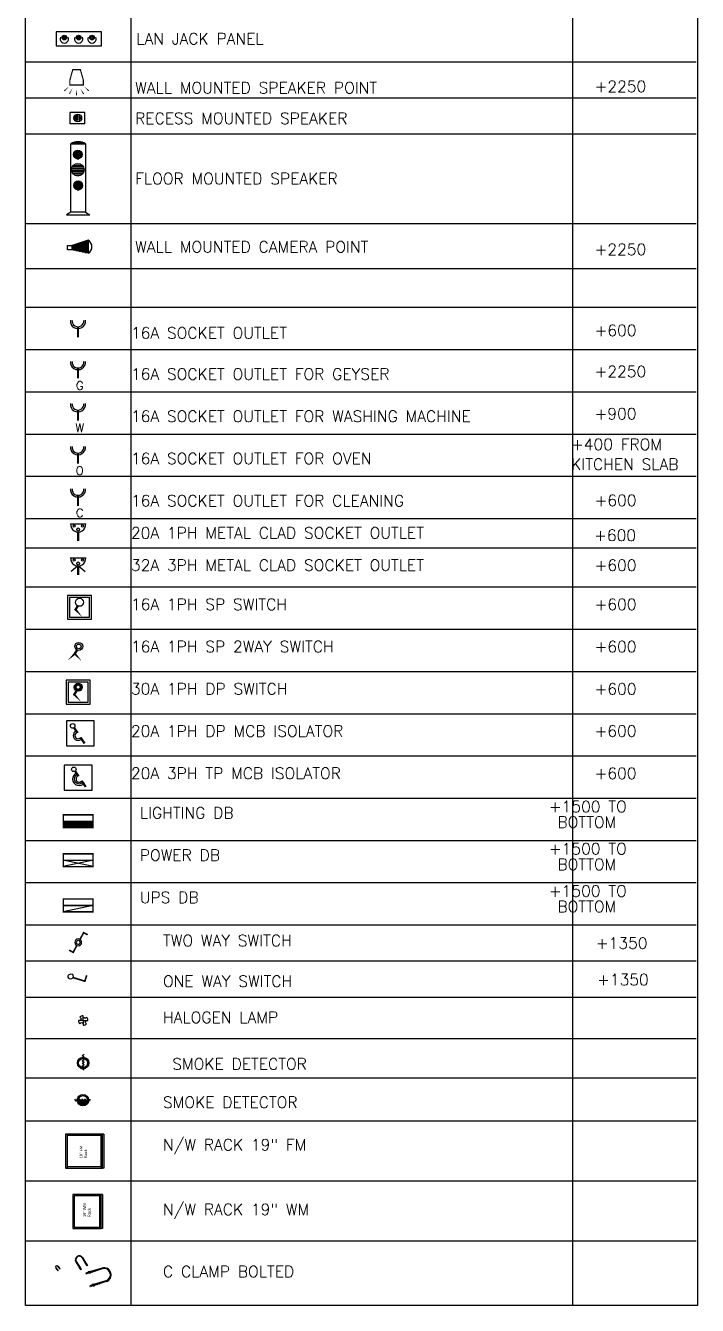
# Model space of a CAD drawing. Header units: metres. Extents: x 191982 to 427160, y -8904 to 80370.
# Drawn here: x 191982 to 203831, y -8904 to 13673 of the extents above; entities that cross this region are included whole.
import ezdxf
from ezdxf.enums import TextEntityAlignment as Align

# ---------------------------------------------------------------- set-up
doc = ezdxf.new("R2010")
doc.units = ezdxf.units.M
doc.header["$LTSCALE"] = 700
doc.header["$MEASUREMENT"] = 0
doc.linetypes.add('DASHED2', pattern=[0.375, 0.25, -0.125])
doc.layers.get('0').update_dxf_attribs({"lineweight": 9})
for name, color, linetype, lineweight in [('EMATE-SANITARY', 241, 'Continuous', 30), ('EMATE_CONTROLS', 5, 'DASHED2', 30), ('EMATE_LEGENDS', 7, 'Continuous', 30), ('EMATE_LIGHTS', 6, 'Continuous', 30), ('EMATE_LOWVOLT', 3, 'Continuous', 30), ('EMATE_POINTS', 1, 'Continuous', 30), ('WALL', 7, 'Continuous', 9)]:
    doc.layers.add(name, color=color, linetype=linetype, lineweight=lineweight)
doc.styles.add('BB', font='arial.ttf')
doc.styles.add('ROMAND', font='ROMAND.shx')
doc.styles.get("Standard").update_dxf_attribs({"font": 'swisscl.ttf'})
pattern_1 = [(45, (-35757.831, -5994.1515), (-5.61266, 5.61266), [])]
pattern_2 = [(45, (-7151.5662, -1198.8303), (-1.122532, 1.122532), [])]
pattern_3 = [(45, (-19666.807, -3296.7833), (-3.086963, 3.086963), [])]

# ---------------------------------------------------------------- blocks, each defined once
blk = doc.blocks.new('sw6A2wa')
at = {"const_width": 0.283}
for points in [[(0.64, -1.21), (0, 0), (-0.72, -0.38)], [(1.2, -2.27), (1.83, -3.48), (2.55, -3.1)]]:
    blk.add_lwpolyline(points, dxfattribs=at)
blk.add_circle((0.95, -1.72), 0.602)
at = {"extrusion": (0, 0, -1)}
blk.add_ellipse((0.95, -1.72), major_axis=(0.24, 0.24), ratio=1, start_param=0.548994, end_param=6.832179, dxfattribs=at)
at = {"flags": 1}
blk.add_attdef('WATTS', text='', height=2, dxfattribs=at).set_placement((2.75, -3.75), align=Align.CENTER)
blk.add_attdef('CIRC', text='', height=2).set_placement((2.75, -5.75), align=Align.CENTER)
blk = doc.blocks.new('SPKR')
at = {"const_width": 0.203}
blk.add_lwpolyline([(0.67, 0), (1.18, -1.8), (1.18, -2.7), (-1.18, -2.7), (-1.18, -1.8), (-0.68, 0), (0.67, 0)], dxfattribs=at)
for points in [[(-1.34, -2.96, 0, 0.203, 0), (-2.14, -3.72, 0.203, 0.203, 0)], [(-0.72, -3.28, 0, 0.203, 0), (-1.26, -4.24, 0.203, 0.203, 0)], [(-0.04, -3.38, 0, 0.202, 0), (-0.03, -4.49, 0.202, 0.202, 0)], [(0.68, -3.32, 0, 0.203, 0), (1.23, -4.28, 0.203, 0.203, 0)], [(1.34, -2.96, 0, 0.203, 0), (2.14, -3.72, 0.203, 0.203, 0)]]:
    blk.add_lwpolyline(points, format="xyseb")
at = {"style": 'ROMAND'}
blk.add_attdef('TYPE', text='', height=1.5, dxfattribs=at).set_placement((0.02, -6.56), align=Align.CENTER)
at = {"style": 'ROMAND', "flags": 1}
blk.add_attdef('DESC', text='', height=1.5, dxfattribs=at).set_placement((-0.06, -8.72), align=Align.CENTER)
blk = doc.blocks.new('*X199')
at = {"color": 0}
for p, q in [((9094.06, 12480.81), (9094.49, 12481.25)), ((9094.13, 12480.61), (9094.69, 12481.17)), ((9094.29, 12480.48), (9094.82, 12481.01)), ((9094.55, 12480.46), (9094.84, 12480.75))]:
    blk.add_line(p, q, dxfattribs=at)
blk = doc.blocks.new('JP-LAN')
blk.add_lwpolyline([(-4, -2.5), (4, -2.5), (4, 0), (-4, 0)], close=True)
for centre in [(-2.56, -1.04), (-0.03, -1.04), (2.32, -1.04)]:
    blk.add_circle(centre, 0.4)
for centre in [(-2.56, -1.27), (-0.03, -1.27), (2.32, -1.27)]:
    blk.add_arc(centre, 0.75, 156.4218, 23.5782)
at = {"rotation": 180}
for p in [(9091.89, 12479.81), (9094.42, 12479.81), (9096.78, 12479.81)]:
    blk.add_blockref('*X199', p, dxfattribs=at)
at = {"style": 'ROMAND'}
blk.add_attdef('TYPE', text='', height=1.5, dxfattribs=at).set_placement((-0.04, -4.56), align=Align.CENTER)
at = {"style": 'ROMAND', "flags": 1}
blk.add_attdef('DESC', text='', height=1.5, dxfattribs=at).set_placement((-0.13, -6.72), align=Align.CENTER)
blk = doc.blocks.new('ISOL-30TP')
blk.add_lwpolyline([(-2.45, -4.43), (2.45, -4.43), (2.45, 0), (-2.45, 0)], close=True)
at = {"const_width": 0.4}
for points in [[(0.04, -1.92), (-0.51, -1.08)], [(1.34, -3.86), (0.63, -2.8)]]:
    blk.add_lwpolyline(points, dxfattribs=at)
blk.add_circle((-0.76, -0.76), 0.406)
for radius, start in [(1.16, 111.2386), (0.86, 111.2386), (0.56, 87.5148)]:
    blk.add_arc((0.18, -2.46), radius, start, 323.1386)
at = {"style": 'ROMAND'}
blk.add_attdef('TYPE', text='', height=1.5, dxfattribs=at).set_placement((0, -6.1), align=Align.CENTER)
at = {"style": 'ROMAND', "flags": 1}
for tag, p in [('WATT', (-0.08, -8.39)), ('DESC', (-0.08, -10.53))]:
    blk.add_attdef(tag, text='', height=1.5, dxfattribs=at).set_placement(p, align=Align.CENTER)
blk = doc.blocks.new('ISOL-20DP')
blk.add_lwpolyline([(-2.45, -4.43), (2.45, -4.43), (2.45, 0), (-2.45, 0)], close=True)
at = {"const_width": 0.4}
for points in [[(-0.56, -2.06), (-1.12, -1.22)], [(0.73, -4), (0.03, -2.94)]]:
    blk.add_lwpolyline(points, dxfattribs=at)
blk.add_circle((-1.37, -0.9), 0.406)
for radius, start in [(0.86, 111.2386), (0.56, 87.5148)]:
    blk.add_arc((-0.42, -2.6), radius, start, 323.1386)
at = {"style": 'ROMAND'}
blk.add_attdef('TYPE', text='', height=1.5, dxfattribs=at).set_placement((0.17, -6.09), align=Align.CENTER)
at = {"style": 'ROMAND', "flags": 1}
for tag, p in [('WATT', (0.08, -8.38)), ('DESC', (0.08, -10.52))]:
    blk.add_attdef(tag, text='', height=1.5, dxfattribs=at).set_placement(p, align=Align.CENTER)
blk = doc.blocks.new('SWT-30DP')
for points in [[(-2.11, -4.22), (2.11, -4.22), (2.11, 0), (-2.11, 0)], [(-1.75, -3.86), (1.75, -3.86), (1.75, -0.36), (-1.75, -0.36)]]:
    blk.add_lwpolyline(points, close=True)
blk.add_lwpolyline([(0.53, -3.85, 0, 0.4, 0), (-0.69, -2.5, 0.4, 0.4, 0), (-0.12, -1.61, 0.4, 0.4, 0)], format="xyseb")
at = {"const_width": 0.456}
blk.add_lwpolyline([(-0.48, -1.22, 1), (0.47, -1.22, 1)], format="xyb", close=True, dxfattribs=at)
blk.add_circle((0, -1.22), 0.706)
at = {"style": 'ROMAND'}
blk.add_attdef('TYPE', text='', height=1.5, dxfattribs=at).set_placement((0.7, -5.97), align=Align.CENTER)
at = {"style": 'ROMAND', "flags": 1}
for tag, p in [('WATT', (0.61, -8.26)), ('DESC', (0.61, -10.4))]:
    blk.add_attdef(tag, text='', height=1.5, dxfattribs=at).set_placement(p, align=Align.CENTER)
blk = doc.blocks.new('SWT-16A-2W')
for points in [[(-1.96, -3.21, 0, 0.4, 0), (-0.64, -1.96, 0.4, 0.4, 0), (-0.66, -1.93, 0.4, 0.4, 0)], [(0.53, -3.33, 0, 0.4, 0), (-0.69, -1.98, 0.4, 0.4, 0), (-0.28, -1.35, 0.4, 0.4, 0)]]:
    blk.add_lwpolyline(points, format="xyseb")
for radius in [0.706, 0.411]:
    blk.add_circle((0, -0.71), radius)
at = {"style": 'ROMAND'}
blk.add_attdef('TYPE', text='', height=1.5, dxfattribs=at).set_placement((-0.9, -5.46), align=Align.CENTER)
at = {"style": 'ROMAND', "flags": 1}
for tag, p in [('WATT', (-0.99, -7.75)), ('DESC', (-0.99, -9.88))]:
    blk.add_attdef(tag, text='', height=1.5, dxfattribs=at).set_placement(p, align=Align.CENTER)
blk = doc.blocks.new('SWT-16A')
for points in [[(-2.11, -4.22), (2.11, -4.22), (2.11, 0), (-2.11, 0)], [(-1.75, -3.86), (1.75, -3.86), (1.75, -0.36), (-1.75, -0.36)]]:
    blk.add_lwpolyline(points, close=True)
blk.add_lwpolyline([(0.53, -3.85, 0, 0.4, 0), (-0.69, -2.5, 0.4, 0.4, 0), (-0.29, -1.87, 0.4, 0.4, 0)], format="xyseb")
blk.add_circle((0, -1.22), 0.706)
at = {"style": 'ROMAND'}
blk.add_attdef('TYPE', text='', height=1.5, dxfattribs=at).set_placement((0.7, -5.97), align=Align.CENTER)
at = {"style": 'ROMAND', "flags": 1}
for tag, p in [('WATT', (0.61, -8.26)), ('DESC', (0.61, -10.4))]:
    blk.add_attdef(tag, text='', height=1.5, dxfattribs=at).set_placement(p, align=Align.CENTER)
blk = doc.blocks.new('SOC-30AMC')
for p, q in [((-1.33, 0), (1.33, 0)), ((-0.05, -1.46), (-1.23, -2.44)), ((0.05, -1.46), (1.23, -2.44))]:
    blk.add_line(p, q)
at = {"const_width": 0.375}
blk.add_lwpolyline([(0, -3.03), (0, -1.46)], dxfattribs=at)
for centre, radius in [((-0.72, -0.41), 0.185), ((0, -1), 0.25), ((0.76, -0.41), 0.185)]:
    blk.add_circle(centre, radius)
blk.add_arc((0, -0.12), 1.34, 174.6917, 5.3083)
at = {"style": 'ROMAND'}
blk.add_attdef('TYPE', text='', height=1.5, dxfattribs=at).set_placement((0.31, -5.02), align=Align.CENTER)
at = {"style": 'ROMAND', "flags": 1}
for tag, p in [('WATT', (0.22, -7.31)), ('DESC', (0.22, -9.45))]:
    blk.add_attdef(tag, text='', height=1.5, dxfattribs=at).set_placement(p, align=Align.CENTER)
blk = doc.blocks.new('SOC-20AMC')
blk.add_line((-1.33, 0), (1.33, 0))
at = {"const_width": 0.375}
blk.add_lwpolyline([(0, -3.03), (0, -1.46)], dxfattribs=at)
for centre, radius in [((-0.72, -0.41), 0.185), ((0, -1), 0.25), ((0.76, -0.41), 0.185)]:
    blk.add_circle(centre, radius)
blk.add_arc((0, -0.12), 1.34, 174.6917, 5.3083)
at = {"style": 'ROMAND'}
blk.add_attdef('TYPE', text='', height=1.5, dxfattribs=at).set_placement((0.06, -5.03), align=Align.CENTER)
at = {"style": 'ROMAND', "flags": 1}
for tag, p in [('WATT', (-0.02, -7.32)), ('DESC', (-0.02, -9.46))]:
    blk.add_attdef(tag, text='', height=1.5, dxfattribs=at).set_placement(p, align=Align.CENTER)
blk = doc.blocks.new('SOC-16A')
at = {"const_width": 0.375}
blk.add_lwpolyline([(0, -2.9), (0, -1.04)], dxfattribs=at)
for radius in [1.34, 1.04]:
    blk.add_arc((0, 0), radius, 174.6917, 5.3083)
at = {"style": 'ROMAND'}
blk.add_attdef('TYPE', text='', height=1.5, dxfattribs=at).set_placement((0.31, -4.9), align=Align.CENTER)
at = {"style": 'ROMAND', "flags": 1}
for tag, p in [('WATT', (0.22, -7.19)), ('DESC', (0.22, -9.33))]:
    blk.add_attdef(tag, text='', height=1.5, dxfattribs=at).set_placement(p, align=Align.CENTER)
blk = doc.blocks.new('UDB')
blk.add_line((2.62, -1.13), (-2.62, -2.25))
at = {"const_width": 0.25}
blk.add_lwpolyline([(2.62, 0), (-2.62, 0), (-2.62, -2.25), (2.62, -2.25)], close=True, dxfattribs=at)
blk.add_lwpolyline([(2.62, -1.13), (-2.62, -1.13)], dxfattribs=at)
at = {"style": 'ROMAND'}
blk.add_attdef('TYPE', text='', height=1.5, dxfattribs=at).set_placement((0.09, -4.53), align=Align.CENTER)
at = {"style": 'ROMAND', "flags": 1}
for tag, p in [('WATT', (0, -6.82)), ('DESC', (0, -8.96))]:
    blk.add_attdef(tag, text='', height=1.5, dxfattribs=at).set_placement(p, align=Align.CENTER)
blk = doc.blocks.new('PDB')
for p, q in [((2.62, -2.25), (-2.62, -1.13)), ((2.62, -1.13), (-2.62, -2.25))]:
    blk.add_line(p, q)
at = {"const_width": 0.25}
blk.add_lwpolyline([(2.62, 0), (-2.62, 0), (-2.62, -2.25), (2.62, -2.25)], close=True, dxfattribs=at)
blk.add_lwpolyline([(2.62, -1.13), (-2.62, -1.13)], dxfattribs=at)
at = {"style": 'ROMAND'}
blk.add_attdef('TYPE', text='', height=1.5, dxfattribs=at).set_placement((0.09, -4.53), align=Align.CENTER)
at = {"style": 'ROMAND', "flags": 1}
for tag, p in [('WATT', (0, -6.82)), ('DESC', (0, -8.96))]:
    blk.add_attdef(tag, text='', height=1.5, dxfattribs=at).set_placement(p, align=Align.CENTER)
blk = doc.blocks.new('LDB')
h = blk.add_hatch()
h.set_pattern_fill('ANSI31', color=256, angle=180, style=0)
h.set_pattern_definition([(225, (3564.61702, -12025.43619), (0.0883883476, -0.0883883476), [])])
h.paths.add_polyline_path([(2.62, -2.25), (2.62, -1.13), (-2.62, -1.13), (-2.62, -2.25)])
at = {"const_width": 0.25}
blk.add_lwpolyline([(2.62, 0), (-2.62, 0), (-2.62, -2.25), (2.62, -2.25)], close=True, dxfattribs=at)
blk.add_lwpolyline([(2.62, -1.13), (-2.62, -1.13)], dxfattribs=at)
at = {"style": 'ROMAND'}
blk.add_attdef('TYPE', text='', height=1.5, dxfattribs=at).set_placement((0.09, -4.53), align=Align.CENTER)
at = {"style": 'ROMAND', "flags": 1}
for tag, p in [('WATT', (0, -6.82)), ('DESC', (0, -8.96))]:
    blk.add_attdef(tag, text='', height=1.5, dxfattribs=at).set_placement(p, align=Align.CENTER)
blk = doc.blocks.new('FMS')
at = {"layer": 'EMATE_LIGHTS'}
h = blk.add_hatch(dxfattribs=at)
h.set_pattern_fill('LINE', color=256, scale=3, style=0)
h.set_pattern_definition([(0, (0, 0), (0, 9.525), [])])
edge = h.paths.add_edge_path()
edge.add_arc((277746, 39355), 867, 58.03597, 121.96403)
h = blk.add_hatch(dxfattribs=at)
h.set_pattern_fill('LINE', color=256, scale=20, style=0)
h.set_pattern_definition([(0, (0, 0), (0, 63.5), [])])
edge = h.paths.add_edge_path()
edge.add_arc((277724, 39442), 267, 0, 360)
edge = h.paths.add_edge_path()
edge.add_arc((277744, 37545), 272, 0, 360)
h = blk.add_hatch(dxfattribs=at)
h.set_pattern_fill('LINE', color=256, scale=30, style=0)
h.set_pattern_definition([(0, (0, 0), (0, 95.25), [])])
edge = h.paths.add_edge_path()
edge.add_arc((277724, 38504), 384, 0, 360)
for p, q in [((277287, 35902), (277037, 35737)), ((277037, 35737), (278456, 35737)), ((278205, 35902), (278456, 35737))]:
    blk.add_line(p, q, dxfattribs=at)
blk.add_lwpolyline([(277287, 40091), (278205, 40091), (278205, 35902), (277287, 35902)], close=True, dxfattribs=at)
for centre, radius in [((277724, 39442), 267), ((277724, 38504), 384), ((277744, 37545), 272)]:
    blk.add_circle(centre, radius, dxfattribs=at)
blk.add_arc((277746, 39355), 867, 58.03597, 121.96403, dxfattribs=at)
blk = doc.blocks.new('CamDomfc')
h = blk.add_hatch()
h.set_pattern_fill('ANGLE', color=256, style=0)
h.set_pattern_definition([(0, (-990.206, -530.9974), (0, 6.985), [5.08, -1.905]), (90, (-990.206, -530.9974), (-6.985, 4e-16), [5.08, -1.905])])
h.paths.add_polyline_path([(73, 74), (-95, 19), (-95, -26), (73, -63)])
for p, q in [((73, 74), (-95, 19)), ((73, 74), (73, -63)), ((73, -63), (-95, -26))]:
    blk.add_line(p, q)
blk.add_lwpolyline([(-145, 19), (-95, 19), (-95, -26), (-145, -26)], close=True)
blk.add_arc((32, 5), 79.9, 301.1516, 58.8484)
at = {"flags": 1}
for tag, p in [('DESC', (0, -300)), ('WATTS', (0, -500)), ('CIRC', (0, -700)), ('INFO', (0, -900))]:
    blk.add_attdef(tag, text='', height=150, dxfattribs=at).set_placement(p, align=Align.CENTER)
blk = doc.blocks.new('Spkrwa')
for p, q in [((0, -263), (0, 0)), ((0, 0), (201, 0)), ((201, -263), (201, 0)), ((61, -115), (155, -115)), ((61, -139), (155, -139)), ((61, -165), (155, -165)), ((67, -92), (143, -92)), ((78, -189), (133, -189)), ((0, -263), (201, -263))]:
    blk.add_line(p, q)
blk.add_circle((105, -137), 68.4)
at = {"flags": 1}
for tag, p in [('DESC', (101, -300)), ('WATTS', (101, -500)), ('CIRC', (101, -700)), ('INFO', (101, -900))]:
    blk.add_attdef(tag, text='', height=150, dxfattribs=at).set_placement(p, align=Align.CENTER)
blk = doc.blocks.new('ha1X35f')
for p, q in [((0, 0), (-84, 0)), ((-34, 34), (-59, 59)), ((0, 0), (0, 84)), ((0, 0), (84, 0)), ((0, 0), (0, -84)), ((34, 34), (59, 59)), ((-34, -34), (-59, -59)), ((34, -34), (59, -59))]:
    blk.add_line(p, q)
for radius, start, end in [(83.7, 180, 225), (83.7, 90, 135), (47.5, 135, 180), (47.5, 45, 90), (47.5, 315, 0), (83.7, 0, 45), (47.5, 225, 270), (83.7, 270, 315)]:
    blk.add_arc((0, 0), radius, start, end)
at = {"flags": 1}
for tag, p in [('DESC', (0, -300)), ('WATTS', (0, -500)), ('CIRC', (0, -700)), ('INFO', (0, -900))]:
    blk.add_attdef(tag, text='', height=150, dxfattribs=at).set_placement(p, align=Align.CENTER)
blk = doc.blocks.new('Smdetbc')
h = blk.add_hatch()
h.set_pattern_fill('ANGLE', color=256, style=0)
h.set_pattern_definition([(0, (-828.963, -492.704), (0, 6.985), [5.08, -1.905]), (90, (-828.963, -492.704), (-6.985, 4e-16), [5.08, -1.905])])
h.paths.add_polyline_path([(18, -36), (-15, -12), (18, 11), (-15, 34), (18, 57), (-12, 79, 0.36907), (-80, 0, 0.464081), (13, -79), (-15, -59)])
for points in [[(18, 150), (-15, 127)], [(18, 104), (-15, 127)], [(18, 104), (-15, 81)], [(18, 57), (-15, 81)], [(18, 57), (-15, 34)], [(18, 11), (-15, 34)], [(18, 11), (-15, -12)], [(18, -36), (-15, -12)], [(18, -36), (-15, -59)], [(18, -82), (-15, -59)], [(18, -82), (-15, -105)], [(18, -129), (-15, -105)]]:
    blk.add_lwpolyline(points)
for radius in [100, 80]:
    blk.add_circle((0, 0), radius)
at = {"flags": 1}
for tag, p in [('DESC', (0, -300)), ('WATTS', (0, -500)), ('CIRC', (0, -700)), ('INFO', (0, -900))]:
    blk.add_attdef(tag, text='', height=150, dxfattribs=at).set_placement(p, align=Align.CENTER)
blk = doc.blocks.new('LanRaf')
h = blk.add_hatch()
h.set_pattern_fill('ANGLE', color=256, style=0)
h.set_pattern_definition([(0, (39579.9874, 25630.455), (0, 6.985), [5.08, -1.905]), (90, (39579.9874, 25630.455), (-6.985, 4e-16), [5.08, -1.905])])
h.paths.add_polyline_path([(330, 307), (-270, 307), (-270, 282), (330, 282)])
h = blk.add_hatch()
h.set_pattern_fill('ANGLE', color=256, style=0)
h.set_pattern_definition([(0, (39579.9874, 24980.455), (0, 6.985), [5.08, -1.905]), (90, (39579.9874, 24980.455), (-6.985, 4e-16), [5.08, -1.905])])
h.paths.add_polyline_path([(330, -343), (-270, -343), (-270, -368), (330, -368)])
for p, q in [((-270, 282), (-270, 307)), ((330, 282), (-270, 282)), ((330, 282), (330, 307)), ((330, -318), (-270, -318)), ((-270, -368), (-270, -343)), ((330, -368), (-270, -368)), ((330, -368), (330, -343))]:
    blk.add_line(p, q)
for points in [[(-270, -343), (330, -343), (330, 307), (-270, 307)], [(-245, -318), (305, -318), (305, 282), (-245, 282)]]:
    blk.add_lwpolyline(points, close=True)
at = {"insert": (-97, 62), "char_height": 50, "width": 354.41, "attachment_point": 1, "style": 'BB'}
blk.add_mtext('{\\fArial Narrow|b0|i0|c0|p34;19" FM\\PRack}', dxfattribs=at)
at = {"layer": 'WALL', "style": 'BB', "flags": 1}
blk.add_attdef('WATTS', text='', height=2, dxfattribs=at).set_placement((0, -3), align=Align.CENTER)
at = {"layer": 'WALL', "style": 'BB'}
blk.add_attdef('CIRC', text='', height=2, dxfattribs=at).set_placement((0, -5), align=Align.CENTER)
blk = doc.blocks.new('LanRaw')
h = blk.add_hatch()
h.set_pattern_fill('ANGLE', color=256, style=0)
h.set_pattern_definition([(0, (40602.2885, 24832.584), (0, 6.985), [5.08, -1.905]), (90, (40602.2885, 24832.584), (-6.985, 4e-16), [5.08, -1.905])])
h.paths.add_polyline_path([(302, -500), (-298, -500), (-298, -525), (302, -525)])
for p, q in [((302, -475), (-298, -475)), ((-298, -525), (-298, -500)), ((302, -525), (-298, -525)), ((302, -525), (302, -500))]:
    blk.add_line(p, q)
for points in [[(-298, -500), (302, -500), (302, 0), (-298, 0)], [(-273, -475), (277, -475), (277, -25), (-273, -25)]]:
    blk.add_lwpolyline(points, close=True)
at = {"insert": (-94, -182), "char_height": 50, "width": 354.41, "attachment_point": 1, "style": 'BB'}
blk.add_mtext('{\\fArial Narrow|b0|i0|c0|p34;19" WM\\PRack}', dxfattribs=at)
at = {"layer": 'WALL', "style": 'BB', "flags": 1}
blk.add_attdef('WATTS', text='', height=2, dxfattribs=at).set_placement((0, -3), align=Align.CENTER)
at = {"layer": 'WALL', "style": 'BB'}
blk.add_attdef('CIRC', text='', height=2, dxfattribs=at).set_placement((0, -5), align=Align.CENTER)
blk = doc.blocks.new('Smdetfc')
h = blk.add_hatch()
h.set_pattern_fill('ANGLE', color=256, style=0)
h.set_pattern_definition([(0, (-402.218, -504.6886), (0, 6.985), [5.08, -1.905]), (90, (-402.218, -504.6886), (-6.985, 4e-16), [5.08, -1.905])])
h.paths.add_polyline_path([(100, 0, 0.380262), (12, 99), (-15, 81), (-12, 79, -0.460846), (80, 0, -0.366045), (13, -79), (18, -82), (-7, -100, 0.433811)])
h.paths.add_polyline_path([(-80, 0, -0.36907), (-12, 79), (-15, 81), (12, 99, 0.449), (-100, 0, 0.394884), (-7, -100), (18, -82), (13, -79, -0.464081)])
for points in [[(18, 150), (-15, 127)], [(18, 104), (-15, 127)], [(18, 104), (-15, 81)], [(18, 57), (-15, 81)], [(18, 57), (-15, 34)], [(18, 11), (-15, 34)], [(18, 11), (-15, -12)], [(18, -36), (-15, -12)], [(18, -36), (-15, -59)], [(18, -82), (-15, -59)], [(18, -82), (-15, -105)], [(18, -129), (-15, -105)]]:
    blk.add_lwpolyline(points)
for radius in [100, 80]:
    blk.add_circle((0, 0), radius)
at = {"flags": 1}
for tag, p in [('DESC', (0, -300)), ('WATTS', (0, -500)), ('CIRC', (0, -700)), ('INFO', (0, -900))]:
    blk.add_attdef(tag, text='', height=150, dxfattribs=at).set_placement(p, align=Align.CENTER)
blk = doc.blocks.new('UCLAMP200')
h = blk.add_hatch()
h.set_pattern_fill('ANSI31', color=256, scale=2.5, style=0)
h.set_pattern_definition([(45, (-38692.099, -7126.361), (-5.61266, 5.61266), [])])
h.paths.add_polyline_path([(-11, 145), (-26, 145), (-26, 18), (-11, 18)])
h.paths.add_polyline_path([(224, 145), (209, 145), (209, 18), (224, 18)])
h = blk.add_hatch()
h.set_pattern_fill('ANSI31', color=256, scale=2.5, style=0)
h.set_pattern_definition(pattern_1)
h.paths.add_polyline_path([(-11, 0), (-26, 0), (-26, -54), (-11, -54)])
h = blk.add_hatch()
h.set_pattern_fill('ANSI31', color=256, scale=2.5, style=0)
h.set_pattern_definition(pattern_1)
h.paths.add_polyline_path([(224, 0), (209, 0), (209, -54), (224, -54)])
for p, q in [((-26, 246), (-26, 17)), ((-11, 246), (-11, 17)), ((209, 246), (209, 17)), ((224, 246), (224, 17)), ((-26, 0), (-26, -54)), ((-16, 0), (-16, 17)), ((-11, 0), (-11, -54)), ((209, 0), (209, -54)), ((219, 0), (219, 17)), ((224, 0), (224, -54)), ((-26, -54), (-11, -54)), ((209, -54), (224, -54))]:
    blk.add_line(p, q)
for points in [[(-38, 17), (0, 17), (0, 0), (-38, 0)], [(197, 17), (235, 17), (235, 0), (197, 0)]]:
    blk.add_lwpolyline(points, close=True)
for radius in [125, 110]:
    blk.add_arc((99, 246), radius, 0, 180)
at = {"flags": 1}
for tag, p in [('DESC', (0, 175)), ('DIMEN', (0, 17))]:
    blk.add_attdef(tag, text='', height=125, dxfattribs=at).set_placement(p, align=Align.CENTER)
blk = doc.blocks.new('UCLAMP40')
h = blk.add_hatch()
h.set_pattern_fill('ANSI31', color=256, scale=0.5, style=0)
h.set_pattern_definition([(45, (-7738.4198, -1425.2722), (-1.122532, 1.122532), [])])
h.paths.add_polyline_path([(-2, 29), (-5, 29), (-5, 4), (-2, 4)])
h.paths.add_polyline_path([(45, 29), (42, 29), (42, 4), (45, 4)])
h = blk.add_hatch()
h.set_pattern_fill('ANSI31', color=256, scale=0.5, style=0)
h.set_pattern_definition(pattern_2)
h.paths.add_polyline_path([(-2, 0), (-5, 0), (-5, -11), (-2, -11)])
h = blk.add_hatch()
h.set_pattern_fill('ANSI31', color=256, scale=0.5, style=0)
h.set_pattern_definition(pattern_2)
h.paths.add_polyline_path([(45, 0), (42, 0), (42, -11), (45, -11)])
for p, q in [((-5, 49), (-5, 3)), ((-5, 0), (-5, -11)), ((-3, 0), (-3, 3)), ((-2, 49), (-2, 3)), ((-2, 0), (-2, -11)), ((42, 49), (42, 3)), ((42, 0), (42, -11)), ((44, 0), (44, 3)), ((45, 49), (45, 3)), ((45, 0), (45, -11)), ((-5, -11), (-2, -11)), ((42, -11), (45, -11))]:
    blk.add_line(p, q)
for points in [[(-8, 3), (0, 3), (0, 0), (-8, 0)], [(39, 3), (47, 3), (47, 0), (39, 0)]]:
    blk.add_lwpolyline(points, close=True)
for radius in [25, 22]:
    blk.add_arc((20, 49), radius, 0, 180)
at = {"flags": 1}
for tag, p in [('DESC', (0, 175)), ('DIMEN', (-2, 25))]:
    blk.add_attdef(tag, text='', height=125, dxfattribs=at).set_placement(p, align=Align.CENTER)
blk = doc.blocks.new('UCLAMP110')
h = blk.add_hatch()
h.set_pattern_fill('ANSI31', color=256, scale=1.375, style=0)
h.set_pattern_definition([(45, (-21280.6546, -3919.4985), (-3.086963, 3.086963), [])])
h.paths.add_polyline_path([(-6, 79), (-14, 79), (-14, 10), (-6, 10)])
h.paths.add_polyline_path([(123, 79), (115, 79), (115, 10), (123, 10)])
h = blk.add_hatch()
h.set_pattern_fill('ANSI31', color=256, scale=1.375, style=0)
h.set_pattern_definition(pattern_3)
h.paths.add_polyline_path([(-6, 0), (-14, 0), (-14, -30), (-6, -30)])
h = blk.add_hatch()
h.set_pattern_fill('ANSI31', color=256, scale=1.375, style=0)
h.set_pattern_definition(pattern_3)
h.paths.add_polyline_path([(123, 0), (115, 0), (115, -30), (123, -30)])
for p, q in [((-14, 135), (-14, 9)), ((-14, 0), (-14, -30)), ((-9, 0), (-9, 9)), ((-6, 135), (-6, 9)), ((-6, 0), (-6, -30)), ((115, 135), (115, 9)), ((115, 0), (115, -30)), ((121, 0), (121, 9)), ((123, 135), (123, 9)), ((123, 0), (123, -30)), ((-14, -30), (-6, -30)), ((115, -30), (123, -30))]:
    blk.add_line(p, q)
for points in [[(-21, 9), (0, 9), (0, 0), (-21, 0)], [(108, 9), (129, 9), (129, 0), (108, 0)]]:
    blk.add_lwpolyline(points, close=True)
for radius in [68.8, 60.5]:
    blk.add_arc((54, 135), radius, 0, 180)
at = {"flags": 1}
for tag, p in [('DESC', (-6, 135)), ('DIMEN', (0, 25))]:
    blk.add_attdef(tag, text='', height=125, dxfattribs=at).set_placement(p, align=Align.CENTER)
blk = doc.blocks.new('*U240')
at = {"const_width": 0.283}
blk.add_lwpolyline([(-0.73, -0.51), (-2.81, -1.15), (-3.13, -0.11)], dxfattribs=at)
blk.add_ellipse((-0.32, -0.32), major_axis=(0, 0.452), ratio=1, start_param=0.548994, end_param=6.832179)
blk.add_attdef('CIRC', text='', height=2).set_placement((1.96, 3.93), align=Align.CENTER)
at = {"flags": 1}
blk.add_attdef('WATTS', text='', height=2, dxfattribs=at).set_placement((1.96, 1.01), align=Align.CENTER)

msp = doc.modelspace()

# ---------------------------------------------------------------- linework, layer by layer
at = {"layer": 'EMATE_LEGENDS'}
for p, q in [((191982.052, 13035.931), (203808.961, 13035.931)), ((191982.052, 12399.491), (203808.961, 12399.491)), ((191982.052, 11763.051), (203808.961, 11763.051)), ((191982.052, 10183.319), (203808.961, 10183.319)), ((191982.052, 9385.674), (203808.961, 9385.674)), ((191982.052, 8703.31), (203808.961, 8703.31)), ((191982.052, 7958.194), (203808.961, 7958.194)), ((191982.052, 7213.079), (203808.961, 7213.079)), ((191982.052, 6467.964), (203808.961, 6467.964)), ((191982.052, 5722.849), (203808.961, 5722.849)), ((191982.052, 4977.733), (203808.961, 4977.733)), ((191982.052, 4460.845), (203808.961, 4460.845)), ((191982.052, 3769.855), (203808.961, 3769.855)), ((191982.052, 3024.739), (203808.961, 3024.739)), ((191982.052, 3024.739), (203808.961, 3024.739)), ((191982.052, 2279.624), (203808.961, 2279.624)), ((191982.052, 1534.509), (203808.961, 1534.509)), ((191982.052, 789.394), (203808.961, 789.394)), ((191982.052, 44.278), (203808.961, 44.278)), ((191982.052, -700.837), (203808.961, -700.837)), ((191982.052, -1445.952), (203808.961, -1445.952)), ((191982.052, -2191.067), (203808.961, -2191.067)), ((191982.052, -2827.508), (203808.961, -2827.508)), ((191982.052, -3463.948), (203808.961, -3463.948)), ((191982.052, -4197.446), (203808.961, -4197.446)), ((191982.052, -4891.815), (203808.961, -4891.815)), ((191982.052, -5649.527), (203808.961, -5649.527)), ((191982.052, -6707.464), (203808.961, -6707.464)), ((191982.052, -7765.402), (203808.961, -7765.402))]:
    msp.add_line(p, q, dxfattribs=at)
msp.add_lwpolyline([(191982.052, 80369.506), (203830.889, 80369.506), (203830.889, -8904.059), (191982.052, -8904.059)], close=True, dxfattribs=at)
for points in [[(193836.711, 80369.506), (193836.711, -8904.059)], [(201625.132, 80369.506), (201625.132, -8904.059)]]:
    msp.add_lwpolyline(points, dxfattribs=at)

# ---------------------------------------------------------------- block references
at = {"layer": 'EMATE-SANITARY'}
for name, p, rotation in [('UCLAMP110', (192951.718, -8241.001), 31.55626901452251), ('UCLAMP40', (192548.54, -8279.724), 40.70896003457329), ('UCLAMP200', (193102.764, -8343.034), 287.3255188803639)]:
    msp.add_blockref(name, p, dxfattribs=dict(at, rotation=rotation))
at = {"layer": 'EMATE_CONTROLS', "xscale": 0.2876718750339933, "yscale": 0.2876718750339933, "zscale": 0.2876718750339933}
msp.add_blockref('FMS', (113009.547, 53.685), dxfattribs=at)
at = {"layer": 'EMATE_LIGHTS', "xscale": 100, "yscale": 100, "zscale": 100}
msp.add_blockref('SPKR', (192881.513, 12894.829), dxfattribs=at)
at = {"layer": 'EMATE_LIGHTS', "rotation": 90}
msp.add_blockref('Spkrwa', (192765.344, 11939.005), dxfattribs=at)
at = {"layer": 'EMATE_LIGHTS', "ltscale": 50, "xscale": 1.680000000022118, "yscale": 1.680000000022118, "zscale": 1.680000000022118}
msp.add_blockref('CamDomfc', (192963.837, 9763.225), dxfattribs=at)
at = {"layer": 'EMATE_LIGHTS', "ltscale": 3, "rotation": 90}
for name, p in [('ha1X35f', (192998.108, -3877.369)), ('Smdetbc', (192992.802, -5283.971))]:
    msp.add_blockref(name, p, dxfattribs=at)
at = {"layer": 'EMATE_LIGHTS', "ltscale": 3}
msp.add_blockref('Smdetfc', (192997.318, -4626.991), dxfattribs=at)
at = {"layer": 'EMATE_LOWVOLT', "ltscale": 3, "rotation": 90}
for name, p in [('LanRaf', (192994.845, -6211.009)), ('LanRaw', (192813.764, -7250.758))]:
    msp.add_blockref(name, p, dxfattribs=at)
at = {"layer": 'EMATE_POINTS', "yscale": 100, "zscale": 100}
for name, p, xscale in [('JP-LAN', (192920.69, 13565.673), 100), ('SOC-16A', (192905.349, 8462.814), 100), ('SOC-20AMC', (192909.381, 4885.797), 100), ('SOC-30AMC', (192909.381, 4286.627), 100), ('SWT-16A', (192932.02, 3621.207), 100), ('SWT-16A-2W', (192918.543, 2792.635), 100), ('SWT-30DP', (192909.794, 2124.224), 100), ('ISOL-20DP', (192949.169, 1409.038), 100), ('ISOL-30TP', (192908.766, 628.454), 100), ('LDB', (192909.381, -249.519), 100), ('PDB', (192909.381, -937.658), 100), ('UDB', (192909.381, -1735.688), 100), ('*U240', (192746.583, -3069.931), -100)]:
    msp.add_blockref(name, p, dxfattribs=dict(at, xscale=xscale))
at = {"layer": 'EMATE_POINTS', "xscale": 100, "yscale": 100, "zscale": 100}
for p, values in [((192905.349, 7738.062), {'TYPE': 'G'}), ((192905.349, 6992.946), {'TYPE': 'W'}), ((192905.349, 6236.438), {'TYPE': 'O'}), ((192905.349, 5491.322), {'TYPE': 'C'})]:
    msp.add_blockref('SOC-16A', p, dxfattribs=at).add_auto_attribs(values)
at = {"layer": 'EMATE_POINTS', "xscale": -100, "yscale": 100, "zscale": 100, "rotation": 359.9999999999917}
msp.add_blockref('sw6A2wa', (193005.275, -2327.522), dxfattribs=at)

# ---------------------------------------------------------------- texts
at = {"layer": 'EMATE_LEGENDS', "style": 'ROMAND'}
for s, p in [('LAN JACK PANEL', (193934.797, 13342.192)), ('WALL MOUNTED SPEAKER POINT', (193913.894, 12476.202)), ('+2250', (202019.838, 12499.742)), ('RECESS MOUNTED SPEAKER', (193913.894, 11937.092)), ('FLOOR MOUNTED SPEAKER', (193913.894, 10873.419)), ('WALL MOUNTED CAMERA POINT', (193913.894, 9671.032)), ('+2250', (202019.838, 9624.845)), ('+600', (202019.838, 8195.541)), ('16A SOCKET OUTLET ', (193840.88, 8150.852)), ('16A SOCKET OUTLET FOR GEYSER', (193840.88, 7426.099)), ('+2250', (202019.838, 7470.789)), ('16A SOCKET OUTLET FOR WASHING MACHINE', (193840.88, 6680.984)), ('+900', (202019.838, 6725.673)), ('+400 FROM ', (201604.597, 6185.51)), ('16A SOCKET OUTLET FOR OVEN', (193840.88, 5935.868)), ('KITCHEN SLAB', (201604.597, 5833.823)), ('16A SOCKET OUTLET FOR CLEANING', (193840.88, 5190.753)), ('+600', (202019.838, 5197.37)), ('20A 1PH METAL CLAD SOCKET OUTLET ', (193840.88, 4623.719)), ('+600', (202011.842, 4581.065)), ('32A 3PH METAL CLAD SOCKET OUTLET ', (193840.88, 4054.235)), ('+600', (202019.838, 4053.57)), ('16A 1PH SP SWITCH', (193840.88, 3363.245)), ('+600', (202019.838, 3362.58)), ('16A 1PH SP 2WAY SWITCH', (193840.88, 2618.13)), ('+600', (202019.838, 2617.465)), ('30A 1PH DP SWITCH', (193840.88, 1873.015)), ('+600', (202019.838, 1872.35)), ('20A 1PH DP MCB ISOLATOR', (193840.88, 1127.9)), ('+600', (202019.838, 1127.234)), ('20A 3PH TP MCB ISOLATOR', (193840.88, 382.784)), ('+600', (202019.838, 382.119)), ('LIGHTING DB', (193996.428, -316.505)), ('         +1500 TO ', (199872.102, -203.549)), ('          BOTTOM', (199872.102, -478.35)), ('POWER DB', (193996.428, -1061.621)), ('         +1500 TO ', (199872.102, -948.664)), ('          BOTTOM', (199872.102, -1223.465)), ('         +1500 TO ', (199872.102, -1693.779)), ('UPS DB', (193996.428, -1806.736)), ('          BOTTOM', (199872.102, -1968.58)), ('TWO WAY SWITCH', (194405.259, -2568.381)), ('ONE WAY SWITCH', (194405.259, -3284.79)), ('HALOGEN LAMP', (194405.259, -3922.946)), ('SMOKE DETECTOR', (194569.62, -4745.279)), ('SMOKE DETECTOR', (194405.259, -5421.161)), ('N/W RACK 19" FM', (194405.259, -6170.269)), ('N/W RACK 19" WM', (194405.259, -7310.215)), ('C CLAMP BOLTED', (194405.259, -8406.822))]:
    msp.add_text(s, height=200, dxfattribs=at).set_placement(p)
at = {"layer": 'EMATE_LEGENDS', "char_height": 200, "width": 2262.28637, "attachment_point": 1, "style": 'ROMAND'}
for insert in [(202042.566, -2413.592), (202063.802, -3056.961)]:
    msp.add_mtext('+1350', dxfattribs=dict(at, insert=insert))

doc.saveas('drawing.dxf')
